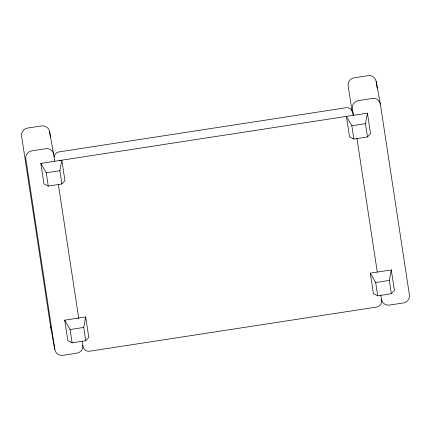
<?xml version="1.0" encoding="UTF-8"?>
<svg xmlns="http://www.w3.org/2000/svg" width="431" height="431" viewBox="0 0 431 431"><rect width="100%" height="100%" fill="white"/><g stroke="black" fill="none" stroke-linecap="round" stroke-linejoin="round"><path stroke-width="0.65" d="M61.902 183.983L59.882 170.692L61.832 160.187L64.941 180.632L61.902 183.983L48.256 186.079L43.946 183.865L40.837 163.419L367.427 113.164L370.536 133.61L367.498 136.961L353.851 139.057L349.541 136.843L346.432 116.397L351.825 125.771L353.851 139.057M85.753 340.738L83.733 327.447L85.683 316.947L64.688 320.174L67.796 340.619L72.106 342.839L85.753 340.738L88.791 337.392L85.683 316.947M367.498 136.961L365.472 123.67L367.427 113.164M391.348 293.716L389.322 280.425L391.278 269.925L370.283 273.152L373.391 293.603L377.701 295.817L391.348 293.716L394.387 290.37L391.278 269.925M40.837 163.419L46.236 172.788L59.882 170.692M351.825 125.771L365.472 123.67M64.688 320.174L70.086 329.548L83.733 327.447M370.283 273.152L375.676 282.526L389.322 280.425M352.111 111.651L348.167 85.715A7.079 6.896 -10.5 0 1 354.131 77.822L368.128 75.673A7.079 6.896 -10.5 0 1 376.161 81.411L380.384 104.194L409.418 295.03A7.079 6.896 -10.5 0 1 403.459 302.923L389.462 305.078A7.079 6.896 -10.5 0 1 381.424 299.34M82.833 345.285A7.079 6.896 -10.5 0 1 76.869 353.178L62.872 355.327A7.079 6.896 -10.5 0 1 54.839 349.589L50.616 326.806L21.582 135.97A7.079 6.896 -10.5 0 1 27.541 128.077L41.538 125.922A7.079 6.896 -10.5 0 1 49.576 131.66L54.807 161.097M376.161 81.411L377.173 88.059M353.506 115.82L352.391 108.504A7.079 6.896 -10.5 0 1 358.355 100.612L372.352 98.457A7.079 6.896 -10.5 0 1 380.384 104.194M356.922 138.281L377.281 272.074M380.788 295.16L381.602 300.477A5.899 5.743 -10.5 0 1 376.629 307.05L89.702 351.2A5.899 5.743 -10.5 0 1 83.005 346.422L82.197 341.104M353.124 115.179L352.72 112.518A5.899 5.743 -10.5 0 0 346.023 107.739L59.095 151.89A5.899 5.743 -10.5 0 0 54.101 156.965M375.676 282.526L377.701 295.817M58.325 184.226L78.754 318.504M49.576 131.66L50.486 137.645M46.236 172.788L48.256 186.079M70.086 329.548L72.106 342.839M54.839 349.589L25.801 158.759A7.079 6.896 -10.5 0 1 31.765 150.866L45.761 148.711A7.079 6.896 -10.5 0 1 53.794 154.449M51.122 328.53A7.079 6.896 -10.5 0 1 50.616 326.806M59.187 160.795A5.899 5.743 -10.5 0 1 60.663 160.37"/></g></svg>
